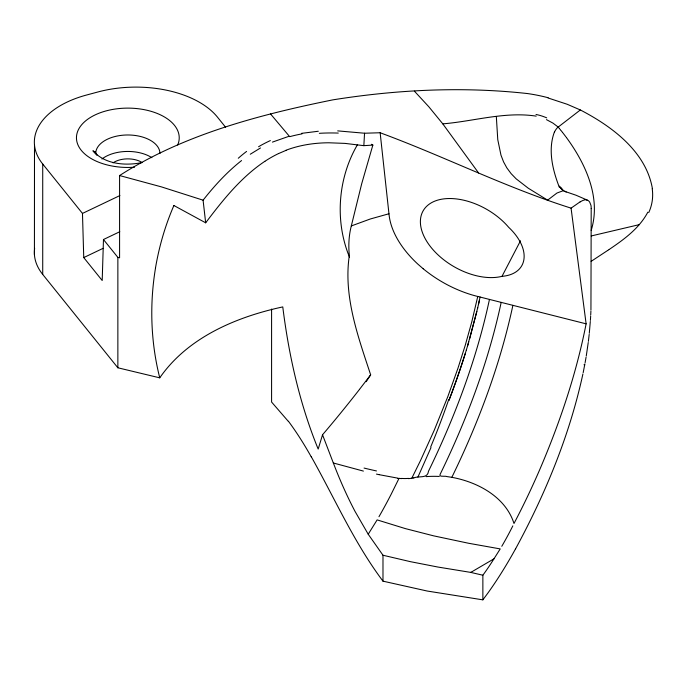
<?xml version="1.0" encoding="UTF-8"?>
<svg xmlns="http://www.w3.org/2000/svg" width="687" height="687" viewBox="0 0 687 687"><rect width="100%" height="100%" fill="white"/><g stroke="black" fill="none" stroke-linecap="round" stroke-linejoin="round"><path stroke-width="1.03" d="M34.427 254.748L34.496 145.163M359.499 389.4A342.736 68.305 -55.9 0 1 322.547 434.759L318.184 449.083C299.626 403.698 288.849 355.454 282.769 306.909C236.13 317.008 187.749 337.394 159.745 377.841L117.863 367.785L42.723 274.431L42.723 164.03A89.928 51.92 0 0 1 86.382 95.072L98.026 91.946A89.928 51.92 0 0 1 217.478 117.151L225.568 127.207M119.778 231.725L103.471 239.514L117.863 257.393L117.863 367.785M548.106 97.726A200.862 189.724 -75.2 0 0 527.513 93.561C462.866 86.382 396.983 89.628 332.826 99.864C258.896 114.849 183.738 134.48 119.581 175.546L119.581 257.805L117.863 257.393M271.588 309.056L271.588 402.05L288.428 421.483M482.867 599.845L482.867 575.217A229.87 78.206 -75.2 0 0 493.944 558.849L500.222 548.913L468.637 543.271L433.549 535.826L405.373 528.604L377.129 519.896L368.215 534.22L382.985 555.242L382.985 581.159L427.211 591.035L482.867 599.845L487.83 593.147A327.467 111.328 -75.2 0 0 515.593 548.767M103.471 239.514L102.2 280.511L83.745 257.582L82.474 213.425L42.723 164.03M590.94 310.103L591.198 208.444M590.897 311.168L590.717 314.947M590.665 316.029L590.391 320.408M590.313 321.507L589.291 333.298M589.18 334.44L588.381 341.353M285.964 150.264A125.309 89.027 22.2 0 1 328.97 142.784L345.003 143.394L363.844 145.661L364.548 133.226L337.695 130.882M588.235 342.512L586.26 356.055M155.511 268.05C149.457 304.427 150.711 342.066 159.745 377.841M586.063 357.24L585.126 362.616M371.392 144.279L372.852 145.086L361.714 183.695L350.834 227.878A120.302 90.049 37 0 0 349.339 255.358C343.234 296.303 358.064 336.51 370.654 374.844L366.18 381.671M584.903 363.818L583.177 372.655M580.18 201.798L571.069 208.144L586.114 323.835C576.316 373.865 559.922 422.445 539.896 469.255A376.004 127.834 -75.2 0 1 513.988 523.477C505.812 497.628 479.165 482.824 453.918 477.731C451.763 477.31 449.581 476.95 447.4 476.658C445.545 475.559 438.349 477.371 440.058 474.494C466.765 419.671 488.38 362.083 501.184 302.383M582.911 373.934C569.626 435.232 545.435 493.781 515.593 548.801M423.209 268.763A87.069 52.641 30 0 0 477.748 296.466L471.746 322.031L465.305 345.106L457.963 368.223L447.812 396.648L434.236 430.268L420.41 460.754L411.771 478.281L408.473 478.65M477.748 296.458L480.084 297.007L478.444 304.573M489.462 299.42C476.684 359.018 455.12 416.494 428.49 471.23C427.572 479.097 418.838 475.541 413.703 477.972M512.897 305.337C500.102 365.003 478.521 422.557 451.831 477.345M479.337 300.597L477.585 308.369M477.723 307.802L469.685 338.734M476.864 311.46L467.469 346.274M468.8 341.8L466.336 350.026M466.464 349.623L464 357.498M463.965 357.609L463.673 358.537A276.019 92.702 -74.2 0 1 448.937 400.384A273.538 91.869 -74.2 0 0 465.271 353.573M591.181 230.394C601.408 197.658 585.522 163.558 566.371 137.452M430.998 447.572L417.928 477.061M554.357 132.144C547.711 149.989 552.657 170.007 559.295 187.147M647.807 212.206C639.245 228.419 623.994 239.454 609.146 249.484M502.008 276.337A47.532 28.734 30 0 0 508.706 227.345A54.599 33.01 30 0 0 438.4 199.934A54.599 33.01 30 0 0 431.788 248.282A54.599 33.01 30 0 0 502.008 276.329L520.497 240.802M501.785 546.294L501.836 546.199A204.46 69.507 -75.2 0 0 512.837 525.864M173.845 205.49L205.671 222.811C222.828 200.089 240.965 177.306 264.864 161.316M370.654 374.844L359.499 389.374M205.671 222.811L203.086 200.183C214.499 185.696 227.045 171.973 241.566 160.56M546.448 119.632L552.898 123.076L558.196 127.061L580.335 109.963C611.756 126.245 646.055 151.484 652.41 188.667M591.155 261.335L607.737 250.42M250.283 154.232L260.493 147.963M608.794 249.716L608.089 250.188M493.944 558.84L473.249 570.966M472.622 571.301L470.638 572.383L437.808 567.024L410.44 561.674L382.985 555.242M82.474 213.425L119.89 195.563M83.745 257.582L103.05 248.359M278.587 153.562L286.041 150.359M272.413 142.115L289.279 136.181L270.515 113.922M351.306 225.946L370.302 218.99L388.962 213.76L380.143 132.754L364.548 133.226M591.215 235.959L639.254 224.649M301.533 133.355L318.313 131.251M142.286 162.536C125.515 165.988 104.862 164.476 92.951 150.736L96.919 155.116L95.012 151.492M414.39 91.139L428.825 106.768L442.797 123.858C473.644 121.341 505.039 111.337 536.186 116.129M363.844 145.661L372.852 145.086M586.174 199.857L587.153 200.054A33.216 11.293 -75.2 0 1 589.678 202.09L590.923 205.241A14.702 4.998 -75.2 0 1 591.198 208.444M401.483 478.633L399.035 478.332L391.229 494.125A230.437 61.77 -71.3 0 1 378.966 516.718M397.996 478.195L379.155 474.674M378.975 474.64L376.45 474.099M470.638 572.383L482.867 575.217M363.414 471.093L333.332 462.986L322.538 434.794M119.581 175.546L161.393 186.873L203.086 200.183M480.093 297.05L586.114 323.835M548.037 97.966L567.204 104.269L580.335 109.963M496.323 116.447L497.766 139.641L500.969 155.125L503.562 161.883L506.834 167.868L511.119 173.639L516.16 178.843L528.26 188.204L547.616 200.157L556.951 193.038L563.014 190.78L576.058 195.237L587.153 200.054M571.069 208.135C505.718 187.517 444.352 156.43 380.143 132.754M584.01 364.763L584.68 365.02M564.714 191.098L566.148 192.042M423.201 268.772L418.005 264.255A87.069 52.641 30 0 1 389.28 216.405L388.962 213.76M563.726 190.72L559.914 187.096L562.507 189.835L560.815 188.015M558.196 127.061L558.789 127.773M559.184 128.254L559.579 128.727M559.965 129.208L560.549 129.929M560.936 130.41L562.464 132.333M559.252 186.117L561.631 189.157L560.154 187.25M562.842 132.814L566.002 136.962M442.797 123.858L478.573 172.952M382.985 581.159C354.097 542.721 334.749 498.418 311.263 456.726M368.215 534.22L355.016 511.368A200.51 68.992 75 0 1 336.003 469.831L333.332 462.986M554.461 132.162A32.04 18.497 0 0 1 558.076 127.018M536.006 114.48A51.611 37.845 47.5 0 1 546.689 117.838M42.723 274.431A89.928 51.92 0 0 1 34.642 248.376M288.437 421.268A249.69 85.909 75 0 1 311.245 456.855M113.046 162.862A19.27 11.129 0 0 1 141.462 162.123M95.725 153.519A32.117 18.54 0 0 1 127.842 134.978A32.117 18.54 0 0 1 159.951 153.519M134.54 167.199A51.388 29.67 0 0 1 76.455 137.941A51.388 29.67 0 0 1 133.991 108.331A51.388 29.67 0 0 1 177.684 144.991M101.951 159.015A32.117 18.54 0 0 1 151.87 157.684M289.777 136.653A122.157 67.987 10.2 0 1 301.988 133.888M376.485 470.947A182.012 61.976 13.9 0 1 364.067 468.07M399.001 478.521A37.278 34.427 -17.6 0 1 397.953 478.384M413.686 477.894A53.895 50.374 -19.3 0 1 411.762 478.204M408.464 478.392A39.382 35.879 -16.7 0 1 401.517 478.418M426.077 476.623A86.064 68.82 -15.6 0 1 439.242 476.452M448.594 399.928A330.473 115.536 -76.7 0 1 430.715 446.893M580.163 201.926A65.952 22.422 -75.2 0 1 586.217 199.659M652.212 188.676A61.049 50.615 6.9 0 1 648.76 212.541M155.477 268.042A442.256 333.435 35.8 0 1 173.888 205.516M349.537 257.221A124.69 93.338 37 0 1 344.479 242.219C339.618 224.091 338.974 204.898 342.238 186.426A212.858 159.324 37 0 1 357.343 144.905M238.286 158.25A287.398 185.121 24.9 0 1 246.59 151.423M258.578 146.726A181.488 106.451 13.6 0 1 270.377 140.569M319.343 133.312A132.857 78.395 12 0 1 338.279 133.08M264.881 161.325A166.778 118.482 22.2 0 1 278.57 153.544"/></g></svg>
